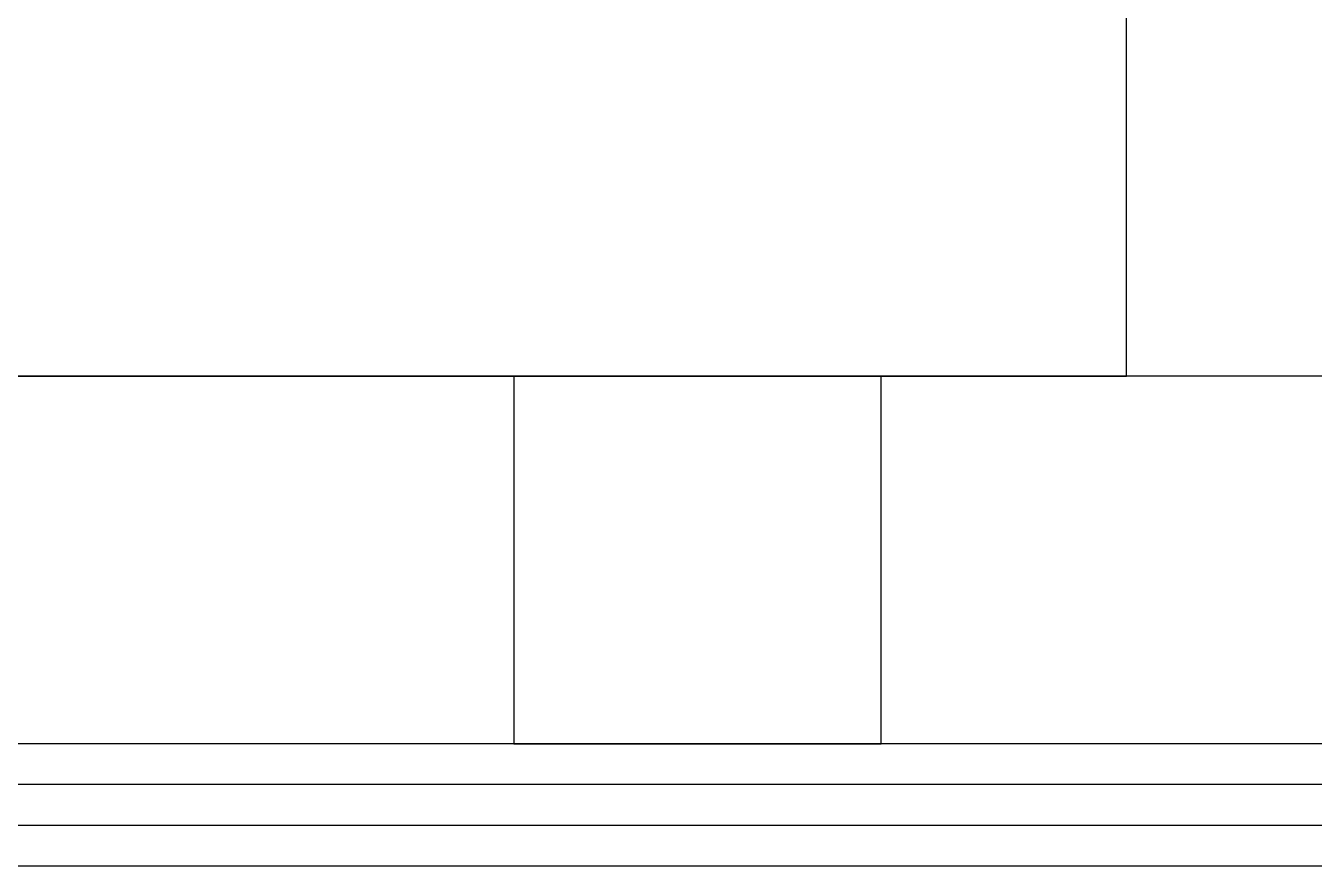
# Model space of a CAD drawing. Extents: x 539033 to 804858, y 468425 to 1263560.
# Drawn here: x 764607 to 766711, y 483939 to 485311 of the extents above; entities that cross this region are included whole.
import ezdxf

# ---------------------------------------------------------------- set-up
doc = ezdxf.new("R2010")
doc.units = 0
doc.header["$LTSCALE"] = 1000
doc.header["$MEASUREMENT"] = 0
doc.layers.get('0').update_dxf_attribs({"linetype": 'CONTINUOUS'})
doc.layers.add('COLUMN', color=9, linetype='CONTINUOUS')
doc.layers.add('WINDOW', color=4, linetype='CONTINUOUS')

# ---------------------------------------------------------------- blocks, each defined once
blk = doc.blocks.new('_FZHK')
blk.add_lwpolyline([(-0.5, -0.5), (0.5, -0.5), (0.5, 0.5), (-0.5, 0.5)], close=True)

msp = doc.modelspace()

# ---------------------------------------------------------------- linework, layer by layer
at = {"lineweight": 25, "ltscale": 100}
msp.add_line((770264.8, 484739.3), (690964.7, 484739.3), dxfattribs=at)
msp.add_lwpolyline([(764403.9, 484739.3), (766403.9, 484739.3), (766403.9, 486739.3), (764403.9, 486739.3)], close=True, dxfattribs=at)
at = {"layer": 'WINDOW'}
for p, q in [((769803.9, 484139.3), (737803.9, 484139.3)), ((769803.9, 484072.7), (737803.9, 484072.7)), ((769803.9, 484006), (737803.9, 484006)), ((769803.9, 483939.3), (737803.9, 483939.3))]:
    msp.add_line(p, q, dxfattribs=at)

# ---------------------------------------------------------------- block references
at = {"layer": 'COLUMN', "xscale": 600, "yscale": 600, "zscale": 600}
msp.add_blockref('_FZHK', (765703.9, 484439.3), dxfattribs=at)

doc.saveas('drawing.dxf')
